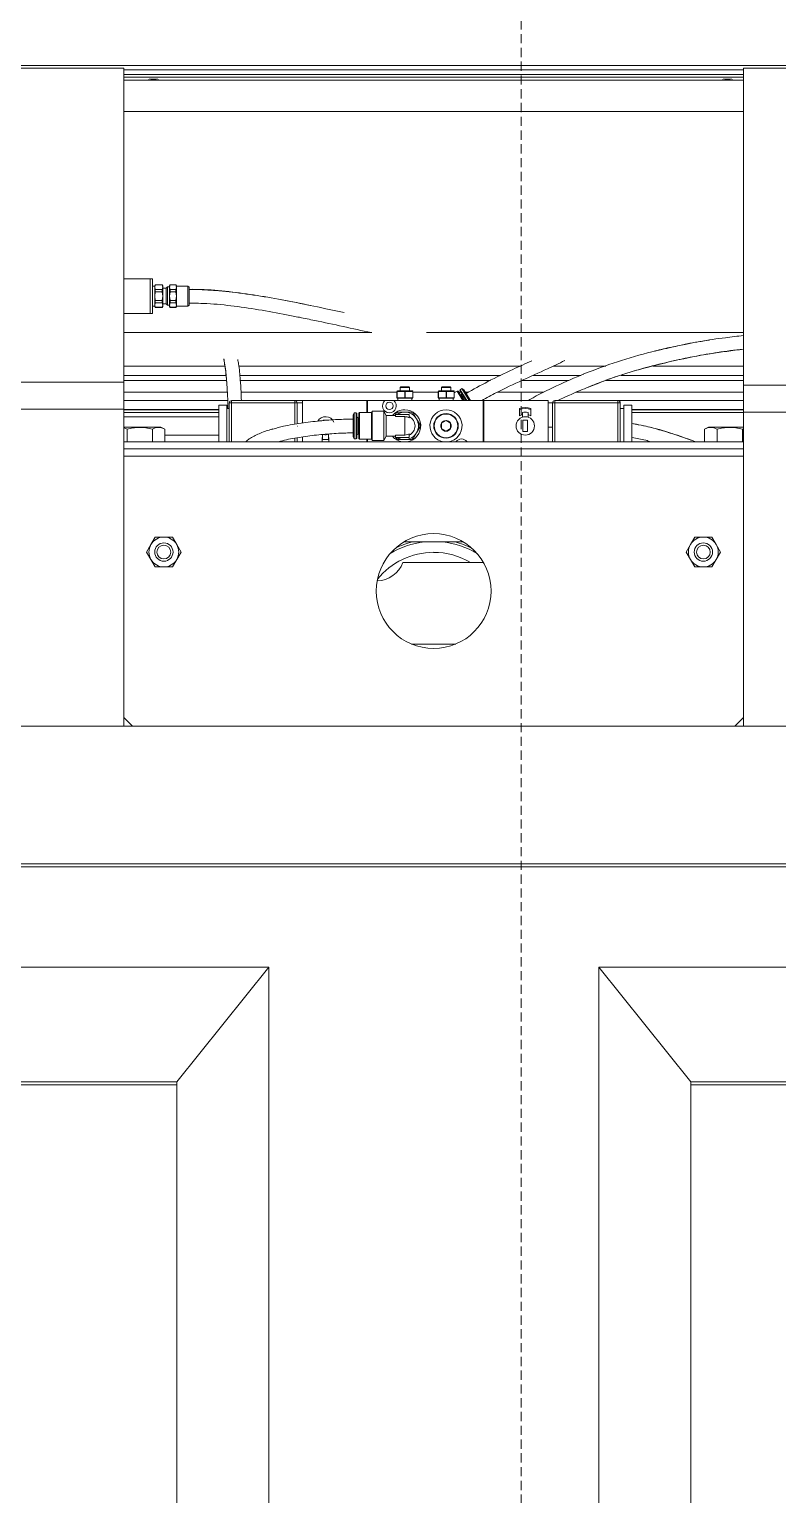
# Model space of a CAD drawing. Header units: millimetres. Extents: x -16985 to -606, y 2122 to 9380.
# Drawn here: x -12510 to -12184, y 6665 to 7303 of the extents above; entities that cross this region are included whole.
import ezdxf

# ---------------------------------------------------------------- set-up
doc = ezdxf.new("R2010")
doc.units = ezdxf.units.MM
for name, pattern in [('K5LT32768', [0]), ('K5LT_DASHED', [6, 4, -2]), ('K5LT_THIN', [0])]:
    doc.linetypes.add(name, pattern=pattern)

msp = doc.modelspace()

# ---------------------------------------------------------------- linework, layer by layer
at = {"color": 7, "linetype": 'K5LT_DASHED', "lineweight": 18}
msp.add_line((-12295.42, 8086.8), (-12295.42, 4065.41), dxfattribs=at)
at = {"color": 7, "linetype": 'K5LT_THIN', "lineweight": 18}
for p, q in [((-13135.55, 7287.19), (-11818.55, 7287.19)), ((-12468.55, 7286.03), (-12518.55, 7286.03)), ((-12468.55, 7286.03), (-12468.55, 7149.25)), ((-12198.55, 7285.26), (-12468.55, 7285.26)), ((-12468.55, 7283.26), (-12198.55, 7283.26)), ((-12468.55, 7282.06), (-12198.55, 7282.06)), ((-12198.55, 7286.02), (-12148.55, 7286.02)), ((-12198.55, 7147.94), (-12198.55, 7286.02)), ((-12457.05, 7194.19), (-12468.55, 7194.19)), ((-12457.05, 7179.19), (-12457.05, 7194.19)), ((-12457.05, 7194.19), (-12456.05, 7194.19)), ((-12456.05, 7194.19), (-12456.05, 7179.19)), ((-12455.95, 7191.09), (-12456.05, 7190.99)), ((-12455.05, 7191.09), (-12455.95, 7191.09)), ((-12455.95, 7182.29), (-12455.95, 7191.09)), ((-12454.82, 7191.59), (-12455.05, 7191.19)), ((-12455.05, 7190.58), (-12454.82, 7191.55)), ((-12455.05, 7191.19), (-12455.05, 7190.58)), ((-12455.05, 7190.58), (-12455.05, 7186.69)), ((-12454.82, 7189.61), (-12455.05, 7190.58)), ((-12455.05, 7186.69), (-12454.82, 7188.63)), ((-12455.05, 7186.69), (-12455.05, 7182.79)), ((-12454.82, 7184.75), (-12455.05, 7186.69)), ((-12451.79, 7191.59), (-12454.82, 7191.59)), ((-12454.82, 7191.59), (-12454.82, 7191.55)), ((-12451.79, 7191.55), (-12454.82, 7191.55)), ((-12454.82, 7189.61), (-12454.82, 7188.63)), ((-12454.82, 7189.61), (-12451.79, 7189.61)), ((-12451.79, 7188.63), (-12454.82, 7188.63)), ((-12451.55, 7191.19), (-12451.79, 7191.59)), ((-12451.79, 7191.55), (-12451.79, 7191.59)), ((-12451.55, 7190.58), (-12451.79, 7191.55)), ((-12451.79, 7189.61), (-12451.55, 7190.58)), ((-12451.79, 7188.63), (-12451.79, 7189.61)), ((-12451.55, 7186.69), (-12451.79, 7188.63)), ((-12451.79, 7184.75), (-12451.55, 7186.69)), ((-12451.55, 7190.58), (-12451.55, 7191.19)), ((-12451.55, 7186.69), (-12451.55, 7190.58)), ((-12450.05, 7190.09), (-12451.55, 7190.09)), ((-12451.55, 7182.79), (-12451.55, 7186.69)), ((-12449.45, 7190.69), (-12450.05, 7190.09)), ((-12450.05, 7186.69), (-12450.05, 7190.09)), ((-12450.05, 7183.29), (-12450.05, 7186.69)), ((-12448.55, 7190.69), (-12449.45, 7190.69)), ((-12449.45, 7190.69), (-12449.45, 7186.69)), ((-12449.45, 7186.69), (-12449.45, 7182.69)), ((-12448.32, 7191.59), (-12448.55, 7191.19)), ((-12448.32, 7191.55), (-12448.55, 7190.58)), ((-12448.55, 7191.19), (-12448.55, 7190.58)), ((-12448.55, 7190.58), (-12448.55, 7186.69)), ((-12448.55, 7190.58), (-12448.32, 7189.61)), ((-12448.32, 7188.63), (-12448.55, 7186.69)), ((-12448.55, 7186.69), (-12448.55, 7182.79)), ((-12448.55, 7186.69), (-12448.32, 7184.75)), ((-12445.79, 7191.59), (-12448.32, 7191.59)), ((-12448.32, 7191.59), (-12448.32, 7191.55)), ((-12445.79, 7191.55), (-12448.32, 7191.55)), ((-12448.32, 7189.61), (-12448.32, 7188.63)), ((-12448.32, 7189.61), (-12445.79, 7189.61)), ((-12445.79, 7188.63), (-12448.32, 7188.63)), ((-12445.55, 7191.19), (-12445.79, 7191.59)), ((-12445.79, 7191.55), (-12445.79, 7191.59)), ((-12445.79, 7191.55), (-12445.55, 7190.58)), ((-12445.55, 7190.58), (-12445.79, 7189.61)), ((-12445.79, 7188.63), (-12445.79, 7189.61)), ((-12445.79, 7188.63), (-12445.55, 7186.69)), ((-12445.55, 7186.69), (-12445.79, 7184.75)), ((-12445.55, 7190.58), (-12445.55, 7191.19)), ((-12440.55, 7191.09), (-12445.55, 7191.09)), ((-12445.55, 7186.69), (-12445.55, 7190.58)), ((-12445.55, 7182.79), (-12445.55, 7186.69)), ((-12440.05, 7190.59), (-12440.55, 7191.09)), ((-12440.55, 7191.09), (-12440.55, 7182.29)), ((-12440.05, 7190.59), (-12440.05, 7186.69)), ((-12440.05, 7189.6), (-12438.36, 7189.58)), ((-12440.05, 7186.69), (-12440.05, 7182.79)), ((-12436.75, 7189.6), (-12438.36, 7189.7)), ((-12468.55, 7179.19), (-12457.05, 7179.19)), ((-12457.05, 7179.19), (-12456.05, 7179.19)), ((-12456.05, 7182.39), (-12455.95, 7182.29)), ((-12455.95, 7182.29), (-12455.05, 7182.29)), ((-12455.05, 7182.79), (-12454.82, 7183.76)), ((-12454.82, 7181.82), (-12455.05, 7182.79)), ((-12455.05, 7182.79), (-12455.05, 7182.19)), ((-12455.05, 7182.19), (-12454.82, 7181.79)), ((-12454.82, 7184.75), (-12451.79, 7184.75)), ((-12454.82, 7184.75), (-12454.82, 7183.76)), ((-12451.79, 7183.76), (-12454.82, 7183.76)), ((-12454.82, 7181.82), (-12451.79, 7181.82)), ((-12454.82, 7181.82), (-12454.82, 7181.79)), ((-12454.82, 7181.79), (-12451.79, 7181.79)), ((-12451.79, 7184.75), (-12451.79, 7183.76)), ((-12451.55, 7182.79), (-12451.79, 7183.76)), ((-12451.79, 7181.82), (-12451.55, 7182.79)), ((-12451.79, 7181.79), (-12451.55, 7182.19)), ((-12451.79, 7181.79), (-12451.79, 7181.82)), ((-12451.55, 7183.29), (-12450.05, 7183.29)), ((-12451.55, 7182.19), (-12451.55, 7182.79)), ((-12450.05, 7183.29), (-12449.45, 7182.69)), ((-12449.45, 7182.69), (-12448.55, 7182.69)), ((-12448.32, 7183.76), (-12448.55, 7182.79)), ((-12448.55, 7182.79), (-12448.32, 7181.82)), ((-12448.55, 7182.79), (-12448.55, 7182.19)), ((-12448.55, 7182.19), (-12448.32, 7181.79)), ((-12448.32, 7183.76), (-12448.32, 7184.75)), ((-12448.32, 7184.75), (-12445.79, 7184.75)), ((-12445.79, 7183.76), (-12448.32, 7183.76)), ((-12448.32, 7181.82), (-12445.79, 7181.82)), ((-12448.32, 7181.82), (-12448.32, 7181.79)), ((-12448.32, 7181.79), (-12445.79, 7181.79)), ((-12445.79, 7183.76), (-12445.79, 7184.75)), ((-12445.79, 7183.76), (-12445.55, 7182.79)), ((-12445.55, 7182.79), (-12445.79, 7181.82)), ((-12445.79, 7181.79), (-12445.55, 7182.19)), ((-12445.79, 7181.79), (-12445.79, 7181.82)), ((-12445.55, 7182.19), (-12445.55, 7182.79)), ((-12445.55, 7182.29), (-12440.55, 7182.29)), ((-12440.55, 7182.29), (-12440.05, 7182.79)), ((-12440.05, 7183.71), (-12438.56, 7183.7)), ((-12438.56, 7183.7), (-12438.19, 7183.69)), ((-12387.19, 7182.6), (-12390.12, 7183.23)), ((-12229.41, 7164.61), (-12229.84, 7164.51)), ((-12227.74, 7164.93), (-12229.41, 7164.61)), ((-12468.55, 7149.25), (-12518.55, 7149.25)), ((-12424.01, 7152.18), (-12468.55, 7152.18)), ((-12468.55, 7149.25), (-12468.55, 7137.49)), ((-12304.35, 7152.18), (-12417.98, 7152.18)), ((-12347.9, 7147.04), (-12348.05, 7146.89)), ((-12347.9, 7147.19), (-12347.9, 7147.04)), ((-12344.2, 7147.19), (-12347.9, 7147.19)), ((-12344.2, 7147.04), (-12344.2, 7147.19)), ((-12344.05, 7146.89), (-12344.2, 7147.04)), ((-12329.9, 7147.04), (-12330.05, 7146.89)), ((-12329.9, 7147.19), (-12329.9, 7147.04)), ((-12326.2, 7147.19), (-12329.9, 7147.19)), ((-12326.2, 7147.04), (-12326.2, 7147.19)), ((-12326.05, 7146.89), (-12326.2, 7147.04)), ((-12269.49, 7152.18), (-12290.25, 7152.18)), ((-12268.18, 7152.76), (-12268.36, 7152.69)), ((-12198.55, 7152.18), (-12251.83, 7152.18)), ((-12198.55, 7147.94), (-12148.55, 7147.94)), ((-12198.55, 7136.18), (-12198.55, 7147.94)), ((-12468.55, 7141.28), (-12423.26, 7141.28)), ((-12421.55, 7141.19), (-12421.55, 7140.19)), ((-12421.55, 7141.19), (-12394.05, 7141.19)), ((-12417.28, 7141.28), (-12349.1, 7141.28)), ((-12394.05, 7140.19), (-12394.05, 7141.19)), ((-12390.65, 7141.19), (-12390.65, 7131.47)), ((-12362.65, 7141.19), (-12390.65, 7141.19)), ((-12362.65, 7141.19), (-12362.65, 7136.04)), ((-12362.65, 7140.94), (-12362.4, 7141.19)), ((-12362.4, 7141.19), (-12362.4, 7136.04)), ((-12362.4, 7141.19), (-12354.73, 7141.19)), ((-12354.73, 7141.19), (-12350.88, 7141.19)), ((-12350.88, 7141.19), (-12311.9, 7141.19)), ((-12349.3, 7145.39), (-12349.55, 7145.32)), ((-12349.48, 7145.19), (-12349.55, 7145.19)), ((-12349.55, 7142.39), (-12349.55, 7145.19)), ((-12349.48, 7142.39), (-12349.55, 7142.39)), ((-12349.55, 7142.25), (-12349.3, 7142.19)), ((-12349.48, 7145.19), (-12346.13, 7145.19)), ((-12349.48, 7145.19), (-12349.48, 7142.39)), ((-12349.48, 7142.39), (-12346.13, 7142.39)), ((-12342.8, 7145.39), (-12349.3, 7145.39)), ((-12349.3, 7142.19), (-12342.8, 7142.19)), ((-12349.1, 7142.19), (-12349.1, 7141.19)), ((-12348.05, 7146.89), (-12348.05, 7145.39)), ((-12344.05, 7146.89), (-12348.05, 7146.89)), ((-12346.13, 7142.39), (-12346.13, 7145.19)), ((-12345.98, 7145.19), (-12346.13, 7145.19)), ((-12345.98, 7142.39), (-12346.13, 7142.39)), ((-12345.98, 7145.19), (-12345.98, 7142.39)), ((-12345.98, 7145.19), (-12342.63, 7145.19)), ((-12345.98, 7142.39), (-12342.63, 7142.39)), ((-12344.05, 7145.39), (-12344.05, 7146.89)), ((-12343, 7141.19), (-12343, 7142.19)), ((-12343, 7141.28), (-12331.1, 7141.28)), ((-12342.55, 7145.32), (-12342.8, 7145.39)), ((-12342.8, 7142.19), (-12342.55, 7142.25)), ((-12342.55, 7145.19), (-12342.63, 7145.19)), ((-12342.63, 7142.39), (-12342.63, 7145.19)), ((-12342.55, 7142.39), (-12342.63, 7142.39)), ((-12342.55, 7145.19), (-12342.55, 7142.39)), ((-12331.3, 7145.39), (-12331.55, 7145.32)), ((-12331.55, 7145.19), (-12331.48, 7145.19)), ((-12331.55, 7142.39), (-12331.55, 7145.19)), ((-12331.55, 7142.39), (-12331.48, 7142.39)), ((-12331.55, 7142.25), (-12331.3, 7142.19)), ((-12328.13, 7145.19), (-12331.48, 7145.19)), ((-12331.48, 7145.19), (-12331.48, 7142.39)), ((-12328.13, 7142.39), (-12331.48, 7142.39)), ((-12324.8, 7145.39), (-12331.3, 7145.39)), ((-12331.3, 7142.19), (-12324.8, 7142.19)), ((-12331.1, 7141.23), (-12331.18, 7141.19)), ((-12331.1, 7142.19), (-12331.1, 7141.19)), ((-12330.05, 7146.89), (-12330.05, 7145.39)), ((-12326.05, 7146.89), (-12330.05, 7146.89)), ((-12328.13, 7142.39), (-12328.13, 7145.19)), ((-12327.98, 7145.19), (-12328.13, 7145.19)), ((-12328.13, 7142.39), (-12327.98, 7142.39)), ((-12327.98, 7145.19), (-12327.98, 7142.39)), ((-12324.63, 7145.19), (-12327.98, 7145.19)), ((-12324.63, 7142.39), (-12327.98, 7142.39)), ((-12326.05, 7145.39), (-12326.05, 7146.89)), ((-12325, 7141.19), (-12325, 7142.19)), ((-12324.55, 7145.32), (-12324.8, 7145.39)), ((-12324.8, 7142.19), (-12324.55, 7142.25)), ((-12324.63, 7145.19), (-12324.55, 7145.19)), ((-12324.63, 7142.39), (-12324.63, 7145.19)), ((-12324.63, 7142.39), (-12324.55, 7142.39)), ((-12323.28, 7145.35), (-12324.55, 7144.58)), ((-12324.55, 7145.19), (-12324.55, 7142.39)), ((-12322.87, 7145.24), (-12323.28, 7145.35)), ((-12323.28, 7145.35), (-12320.78, 7141.19)), ((-12322.87, 7145.24), (-12320.43, 7141.19)), ((-12322, 7145.94), (-12322.07, 7145.67)), ((-12322.07, 7145.67), (-12319.44, 7141.28)), ((-12321.23, 7146.4), (-12322, 7145.94)), ((-12322, 7145.94), (-12319.15, 7141.19)), ((-12321.58, 7143.69), (-12321.84, 7143.53)), ((-12320.36, 7145.92), (-12321.23, 7146.4)), ((-12321.23, 7146.4), (-12318.1, 7141.19)), ((-12320.36, 7145.92), (-12317.51, 7141.19)), ((-12312.42, 7141.28), (-12292.3, 7141.28)), ((-12311.9, 7123.26), (-12311.9, 7141.19)), ((-12311.9, 7141.19), (-12311.65, 7140.94)), ((-12311.65, 7141.19), (-12283.65, 7141.19)), ((-12311.65, 7123.26), (-12311.65, 7141.19)), ((-12283.65, 7123.26), (-12283.65, 7141.19)), ((-12280.75, 7141.19), (-12280.75, 7140.19)), ((-12253.25, 7141.19), (-12280.75, 7141.19)), ((-12279.23, 7141.28), (-12198.55, 7141.28)), ((-12253.25, 7140.19), (-12253.25, 7141.19)), ((-12468.55, 7137.49), (-12518.55, 7137.49)), ((-12468.55, 7137.49), (-12468.55, 6999.44)), ((-12468.55, 7137.28), (-12427.15, 7137.28)), ((-12427.15, 7134.19), (-12468.55, 7134.19)), ((-12423.65, 7139.19), (-12427.15, 7139.19)), ((-12427.15, 7139.19), (-12427.15, 7123.26)), ((-12423.65, 7123.26), (-12423.65, 7139.19)), ((-12422.55, 7137.69), (-12423.65, 7137.69)), ((-12422.55, 7140.19), (-12421.55, 7140.19)), ((-12422.55, 7123.26), (-12422.55, 7140.19)), ((-12421.55, 7140.19), (-12394.05, 7140.19)), ((-12394.05, 7140.19), (-12393.05, 7140.19)), ((-12393.05, 7131.07), (-12393.05, 7140.19)), ((-12390.65, 7140.19), (-12393.05, 7140.19)), ((-12368.15, 7135.89), (-12368.65, 7135.02)), ((-12368.65, 7125.35), (-12368.65, 7135.02)), ((-12367.25, 7135.89), (-12368.15, 7135.89)), ((-12368.15, 7130.19), (-12368.15, 7135.89)), ((-12367.05, 7135.69), (-12367.25, 7135.89)), ((-12367.25, 7124.49), (-12367.25, 7135.89)), ((-12367.05, 7124.69), (-12367.05, 7135.69)), ((-12365.85, 7136.04), (-12366.15, 7135.74)), ((-12366.15, 7124.64), (-12366.15, 7135.74)), ((-12360.65, 7136.04), (-12365.85, 7136.04)), ((-12365.85, 7130.19), (-12365.85, 7136.04)), ((-12360.37, 7136.54), (-12360.65, 7136.04)), ((-12360.65, 7124.34), (-12360.65, 7136.04)), ((-12355.22, 7136.54), (-12360.37, 7136.54)), ((-12360.37, 7130.19), (-12360.37, 7136.54)), ((-12354.15, 7134.69), (-12355.22, 7136.54)), ((-12355.22, 7123.84), (-12355.22, 7136.54)), ((-12350.15, 7134.69), (-12354.15, 7134.69)), ((-12354.15, 7125.69), (-12354.15, 7134.69)), ((-12350.48, 7134.69), (-12349.98, 7135.57)), ((-12344.15, 7135.19), (-12350.15, 7135.19)), ((-12350.15, 7134.22), (-12350.15, 7135.19)), ((-12346.15, 7134.22), (-12350.15, 7134.22)), ((-12348.9, 7136.19), (-12346.15, 7136.19)), ((-12346.15, 7136.19), (-12343.4, 7136.19)), ((-12346.15, 7126.16), (-12346.15, 7134.22)), ((-12344.15, 7133.69), (-12344.15, 7135.19)), ((-12342.33, 7135.57), (-12340.96, 7133.19)), ((-12296.15, 7137.79), (-12296.15, 7137.26)), ((-12296.15, 7137.26), (-12296.15, 7134.52)), ((-12294.9, 7133.99), (-12294.9, 7136.06)), ((-12292.4, 7136.06), (-12292.4, 7133.99)), ((-12291.15, 7137.26), (-12291.15, 7137.79)), ((-12291.15, 7134.52), (-12291.15, 7137.26)), ((-12281.75, 7140.19), (-12283.65, 7140.19)), ((-12280.75, 7140.19), (-12281.75, 7140.19)), ((-12281.75, 7140.19), (-12281.75, 7123.26)), ((-12253.25, 7140.19), (-12280.75, 7140.19)), ((-12252.55, 7140.19), (-12253.25, 7140.19)), ((-12252.25, 7140.19), (-12252.55, 7140.19)), ((-12252.25, 7140.19), (-12252.25, 7123.26)), ((-12250.65, 7137.69), (-12252.25, 7137.69)), ((-12247.15, 7139.19), (-12250.65, 7139.19)), ((-12250.65, 7139.19), (-12250.65, 7130.19)), ((-12247.15, 7130.19), (-12247.15, 7139.19)), ((-12247.15, 7137.28), (-12198.55, 7137.28)), ((-12198.55, 7136.18), (-12148.55, 7136.18)), ((-12198.55, 6999.44), (-12198.55, 7136.18)), ((-12452.3, 7129.69), (-12468.55, 7129.69)), ((-12467.04, 7128.69), (-12467.04, 7123.26)), ((-12456.07, 7128.69), (-12456.07, 7123.26)), ((-12450.58, 7128.69), (-12452.3, 7129.69)), ((-12450.58, 7128.69), (-12450.58, 7123.26)), ((-12403.59, 7128.85), (-12404.12, 7128.68)), ((-12393.05, 7130.05), (-12393.05, 7130.09)), ((-12393.05, 7130.09), (-12392.85, 7130.09)), ((-12379.65, 7132.69), (-12381.65, 7132.69)), ((-12381.65, 7132.69), (-12381.65, 7132.48)), ((-12368.15, 7124.49), (-12368.15, 7130.19)), ((-12366.15, 7133.74), (-12366.45, 7133.74)), ((-12365.85, 7124.34), (-12365.85, 7130.19)), ((-12360.37, 7123.84), (-12360.37, 7130.19)), ((-12340.96, 7133.19), (-12339.58, 7130.81)), ((-12339.58, 7129.57), (-12340.96, 7127.19)), ((-12328.15, 7132.5), (-12330.15, 7131.34)), ((-12330.15, 7131.34), (-12330.15, 7129.03)), ((-12330.15, 7129.03), (-12328.15, 7127.88)), ((-12326.15, 7131.34), (-12328.15, 7132.5)), ((-12328.15, 7127.88), (-12326.15, 7129.03)), ((-12326.15, 7129.03), (-12326.15, 7131.34)), ((-12294.65, 7127.69), (-12294.65, 7132.69)), ((-12294.65, 7132.69), (-12292.65, 7132.69)), ((-12292.65, 7132.69), (-12292.65, 7127.69)), ((-12283.65, 7129.58), (-12281.75, 7129.58)), ((-12250.65, 7130.19), (-12250.65, 7123.26)), ((-12247.15, 7123.26), (-12247.15, 7130.19)), ((-12213.8, 7129.69), (-12215.52, 7128.69)), ((-12215.52, 7123.26), (-12215.52, 7128.69)), ((-12198.55, 7129.69), (-12213.8, 7129.69)), ((-12210.04, 7128.69), (-12210.04, 7123.26)), ((-12198.55, 7128.93), (-12199.07, 7128.69)), ((-12199.07, 7128.69), (-12199.07, 7123.26)), ((-12468.55, 7123.26), (-12198.55, 7123.26)), ((-12468.55, 7123.26), (-12468.55, 7120.26)), ((-12450.58, 7126.19), (-12427.15, 7126.19)), ((-12393.05, 7123.26), (-12393.05, 7124.97)), ((-12390.65, 7125.41), (-12390.65, 7123.26)), ((-12382.06, 7125.19), (-12381.9, 7125.19)), ((-12382.06, 7125.19), (-12382.06, 7123.26)), ((-12381.9, 7126.39), (-12381.9, 7124.32)), ((-12379.4, 7124.32), (-12379.4, 7126.39)), ((-12379.25, 7125.19), (-12379.4, 7125.19)), ((-12379.25, 7123.26), (-12379.25, 7125.19)), ((-12368.65, 7125.35), (-12368.15, 7124.49)), ((-12368.15, 7124.49), (-12367.25, 7124.49)), ((-12367.25, 7124.49), (-12367.05, 7124.69)), ((-12366.45, 7126.64), (-12366.15, 7126.64)), ((-12366.15, 7124.64), (-12365.85, 7124.34)), ((-12365.85, 7124.34), (-12360.65, 7124.34)), ((-12362.65, 7124.34), (-12362.65, 7123.26)), ((-12362.4, 7124.34), (-12362.4, 7123.26)), ((-12360.65, 7124.34), (-12360.37, 7123.84)), ((-12360.37, 7123.84), (-12355.22, 7123.84)), ((-12355.22, 7123.84), (-12354.15, 7125.69)), ((-12354.15, 7125.69), (-12350.15, 7125.69)), ((-12349.98, 7124.81), (-12350.48, 7125.69)), ((-12350.15, 7126.16), (-12346.15, 7126.16)), ((-12350.15, 7126.16), (-12350.15, 7125.19)), ((-12350.15, 7125.19), (-12344.15, 7125.19)), ((-12346.15, 7124.19), (-12348.9, 7124.19)), ((-12343.4, 7124.19), (-12346.15, 7124.19)), ((-12344.15, 7125.19), (-12344.15, 7126.69)), ((-12340.96, 7127.19), (-12342.33, 7124.81)), ((-12292.65, 7127.69), (-12294.65, 7127.69)), ((-12198.55, 7123.26), (-12198.55, 7120.26)), ((-12468.55, 7120.26), (-12198.55, 7120.26)), ((-12468.55, 7116.96), (-12198.55, 7116.96)), ((-12458.56, 7075.26), (-12456.68, 7078.51)), ((-12456.68, 7078.51), (-12454.81, 7081.76)), ((-12451.05, 7081.76), (-12454.81, 7081.76)), ((-12447.3, 7081.76), (-12451.05, 7081.76)), ((-12445.43, 7078.51), (-12447.3, 7081.76)), ((-12443.55, 7075.26), (-12445.43, 7078.51)), ((-12346.43, 7079.69), (-12320.68, 7079.69)), ((-12223.56, 7075.26), (-12221.68, 7078.51)), ((-12221.68, 7078.51), (-12219.81, 7081.76)), ((-12216.05, 7081.76), (-12219.81, 7081.76)), ((-12212.3, 7081.76), (-12216.05, 7081.76)), ((-12210.43, 7078.51), (-12212.3, 7081.76)), ((-12208.55, 7075.26), (-12210.43, 7078.51)), ((-12458.56, 7075.26), (-12456.68, 7072.01)), ((-12456.68, 7072.01), (-12454.81, 7068.76)), ((-12447.3, 7068.76), (-12445.43, 7072.01)), ((-12445.43, 7072.01), (-12443.55, 7075.26)), ((-12311.87, 7070.69), (-12346.89, 7070.69)), ((-12223.56, 7075.26), (-12221.68, 7072.01)), ((-12221.68, 7072.01), (-12219.81, 7068.76)), ((-12212.3, 7068.76), (-12210.43, 7072.01)), ((-12210.43, 7072.01), (-12208.55, 7075.26)), ((-12454.81, 7068.76), (-12451.05, 7068.76)), ((-12451.05, 7068.76), (-12447.3, 7068.76)), ((-12219.81, 7068.76), (-12216.05, 7068.76)), ((-12216.05, 7068.76), (-12212.3, 7068.76)), ((-12468.55, 7003.26), (-12464.74, 6999.44)), ((-12202.37, 6999.44), (-12198.55, 7003.26)), ((-11818.45, 6999.44), (-13033.55, 6999.44)), ((-11633.55, 6939.5), (-13033.55, 6939.5)), ((-11673.55, 6938.19), (-12993.55, 6938.19)), ((-12948.37, 6894.5), (-12405.37, 6894.5)), ((-12445.36, 6844.55), (-12405.37, 6894.5)), ((-12405.25, 6077.5), (-12405.37, 6894.5)), ((-12261.56, 6894.5), (-12221.56, 6844.54)), ((-12261.56, 6894.5), (-12261.56, 6893.18)), ((-11718.56, 6894.5), (-12261.56, 6894.5)), ((-12261.56, 6077.5), (-12261.56, 6894.5)), ((-12261.56, 6076.18), (-12261.56, 6893.18)), ((-12908.36, 6844.55), (-12445.36, 6844.55)), ((-12600.02, 6843.23), (-12445.46, 6843.23)), ((-12445.36, 6844.55), (-12445.46, 6843.23)), ((-12445.35, 6076.19), (-12445.46, 6843.23)), ((-12445.25, 6077.5), (-12445.36, 6844.55)), ((-11758.56, 6844.54), (-12221.56, 6844.54)), ((-12221.56, 6077.5), (-12221.56, 6844.54)), ((-12073, 6843.23), (-12221.56, 6843.23))]:
    msp.add_line(p, q, dxfattribs=at)
at = {"color": 8, "linetype": 'K5LT32768', "lineweight": 15, "true_color": 0x808080}
for p, q in [((-12468.55, 7280.71), (-12198.55, 7280.71)), ((-12468.55, 7267.16), (-12198.55, 7267.16)), ((-12438.36, 7189.58), (-12436.75, 7189.56)), ((-12438.19, 7183.58), (-12440.05, 7183.61)), ((-12468.55, 7170.85), (-12360.39, 7170.85)), ((-12336.69, 7170.85), (-12198.55, 7170.85)), ((-12468.55, 7156.25), (-12424.45, 7156.25)), ((-12418.41, 7156.25), (-12295.77, 7156.25)), ((-12281.41, 7156.25), (-12258.57, 7156.25)), ((-12238.01, 7156.25), (-12198.55, 7156.25)), ((-12228.43, 7158.67), (-12228.65, 7158.63)), ((-12423.77, 7150.01), (-12468.55, 7150.01)), ((-12308.84, 7150.01), (-12417.79, 7150.01)), ((-12274.48, 7150.01), (-12295.01, 7150.01)), ((-12198.55, 7150.01), (-12258.54, 7150.01)), ((-12468.55, 7144.81), (-12423.38, 7144.81)), ((-12417.4, 7144.81), (-12349.55, 7144.81)), ((-12342.55, 7144.81), (-12331.55, 7144.81)), ((-12324.55, 7144.81), (-12324.18, 7144.81)), ((-12322.61, 7144.81), (-12321.56, 7144.81)), ((-12320.08, 7141.19), (-12321.58, 7143.69)), ((-12319.69, 7144.81), (-12318.49, 7144.81)), ((-12305.87, 7144.81), (-12285.49, 7144.81)), ((-12271.53, 7144.81), (-12198.55, 7144.81)), ((-12468.55, 7137.11), (-12427.15, 7137.11)), ((-12427.15, 7136.07), (-12468.55, 7136.07)), ((-12421.55, 7140.19), (-12421.55, 7123.26)), ((-12394.05, 7130.89), (-12394.05, 7140.19)), ((-12280.75, 7140.19), (-12280.75, 7123.26)), ((-12253.25, 7123.26), (-12253.25, 7140.19)), ((-12247.15, 7137.11), (-12198.55, 7137.11)), ((-12198.55, 7136.07), (-12247.15, 7136.07)), ((-12366.45, 7133.74), (-12366.45, 7130.12)), ((-12366.45, 7130.12), (-12366.45, 7126.64)), ((-12394.05, 7123.26), (-12394.05, 7124.79)), ((-12343.18, 7035.19), (-12323.93, 7035.19))]:
    msp.add_line(p, q, dxfattribs=at)
at = {"color": 7, "linetype": 'K5LT_THIN', "const_width": 0.18}
for points in [[(-12455.55, 7281.28), (-12456.36, 7281.27), (-12457.04, 7281.25), (-12457.49, 7281.23), (-12457.65, 7281.19), (-12457.49, 7281.15), (-12457.04, 7281.12), (-12456.36, 7281.11), (-12455.55, 7281.1), (-12454.75, 7281.11), (-12454.07, 7281.12), (-12453.61, 7281.15), (-12453.45, 7281.19), (-12453.61, 7281.23), (-12454.07, 7281.25), (-12454.75, 7281.27)], [(-12205.55, 7281.28), (-12206.36, 7281.27), (-12207.04, 7281.25), (-12207.49, 7281.23), (-12207.65, 7281.19), (-12207.49, 7281.15), (-12207.04, 7281.12), (-12206.36, 7281.11), (-12205.55, 7281.1), (-12204.75, 7281.11), (-12204.07, 7281.12), (-12203.61, 7281.15), (-12203.45, 7281.19), (-12203.61, 7281.23), (-12204.07, 7281.25), (-12204.75, 7281.27)]]:
    msp.add_lwpolyline(points, close=True, dxfattribs=at)
for points in [[(-12380.65, 7126.19), (-12381.83, 7126.36), (-12381.9, 7126.39)], [(-12378.89, 7126.6), (-12379.48, 7126.36), (-12380.65, 7126.19)]]:
    msp.add_lwpolyline(points, dxfattribs=at)
at = {"color": 7, "linetype": 'K5LT_THIN', "lineweight": 18}
for centre, radius in [((-12352.8, 7138.89), 1.6), ((-12328.15, 7130.19), 5.35), ((-12328.15, 7130.19), 5.15), ((-12293.65, 7130.19), 4), ((-12333.55, 7058.26), 25), ((-12451.05, 7075.26), 4), ((-12451.05, 7075.26), 3), ((-12216.05, 7075.26), 4), ((-12216.05, 7075.26), 3)]:
    msp.add_circle(centre, radius, dxfattribs=at)
for centre, radius, start, end in [((-12421.55, 7140.19), 1, 135, 180), ((-12421.55, 7140.19), 1, 90, 135), ((-12394.05, 7140.19), 1, 45, 90), ((-12394.05, 7140.19), 1, 0, 45), ((-12352.8, 7138.89), 3, 129.94451, 50.05549), ((-12321.89, 7144.2), 0.6, 301, 31), ((-12280.75, 7140.19), 1, 135, 180), ((-12280.75, 7140.19), 1, 90, 135), ((-12253.25, 7140.19), 1, 0, 90), ((-12380.65, 7130.19), 4, 24.54935, 147.96276), ((-12366.45, 7134.34), 0.6, 180, 270), ((-12346.15, 7130.19), 7, 90, 139.50178), ((-12346.15, 7130.19), 6.6, 114.61998, 125.38002), ((-12346.15, 7130.19), 6, 90, 123.55731), ((-12346.15, 7130.19), 7, 278.19186, 90), ((-12346.15, 7130.19), 6, 30, 90), ((-12346.15, 7130.19), 4.5, 0, 63.6122), ((-12346.15, 7130.19), 6.6, 54.61998, 65.38002), ((-12328.15, 7130.19), 7, 90, 261.80814), ((-12328.15, 7130.19), 7, 278.19186, 90), ((-12293.65, 7130.19), 8, 71.79004, 108.20996), ((-12293.65, 7130.19), 7.5, 70.52878, 109.47122), ((-12293.65, 7130.19), 5, 104.47751, 120), ((-12293.65, 7130.19), 6, 77.9753, 102.0247), ((-12293.65, 7130.19), 5, 60, 75.52249), ((-12346.15, 7130.19), 4.5, 296.3878, 0), ((-12346.15, 7130.19), 6, 330, 30), ((-12346.15, 7130.19), 6.6, 354.61998, 5.38002), ((-12328.15, 7130.19), 2.31, 150, 210), ((-12328.15, 7130.19), 2.31, 90, 150), ((-12328.15, 7130.19), 2.31, 210, 270), ((-12328.15, 7130.19), 2.31, 30, 90), ((-12328.15, 7130.19), 2.31, 270, 330), ((-12328.15, 7130.19), 2.31, 330, 30), ((-12380.65, 7130.19), 6, 257.9753, 282.0247), ((-12366.45, 7126.04), 0.6, 90, 180), ((-12346.15, 7130.19), 7, 220.49822, 261.80814), ((-12346.15, 7130.19), 6.6, 234.61998, 245.38002), ((-12346.15, 7130.19), 6, 236.44269, 270), ((-12346.15, 7130.19), 6, 270, 330), ((-12346.15, 7130.19), 6.6, 294.61998, 305.38002), ((-12321.4, 7121.49), 3, 36.19072, 143.80928), ((-12451.05, 7075.26), 6.5, 150, 210), ((-12451.05, 7075.26), 6.5, 90, 150), ((-12451.05, 7075.26), 6.5, 30, 90), ((-12451.05, 7075.26), 6.5, 330, 30), ((-12333.56, 7043.6), 36.3, 96.3283, 121.44196), ((-12333.55, 7043.6), 36.3, 58.55819, 83.67154), ((-12216.05, 7075.26), 6.5, 150, 210), ((-12216.05, 7075.26), 6.5, 90, 150), ((-12216.05, 7075.26), 6.5, 30, 90), ((-12216.05, 7075.26), 6.5, 330, 30), ((-12451.05, 7075.26), 6.5, 210, 270), ((-12451.05, 7075.26), 6.5, 270, 330), ((-12358.55, 7075.19), 12.5, 271.81775, 338.93335), ((-12216.05, 7075.26), 6.5, 210, 270), ((-12216.05, 7075.26), 6.5, 270, 330)]:
    msp.add_arc(centre, radius, start, end, dxfattribs=at)
at = {"color": 8, "linetype": 'K5LT32768', "lineweight": 15, "true_color": 0x808080}
for centre, radius, start, end in [((-12333.56, 7043.57), 37.29, 104.43638, 116.36411), ((-12333.55, 7043.57), 37.29, 63.63589, 75.56362), ((-12333.56, 7043.76), 31.37, 89.99502, 141.25943), ((-12333.55, 7043.75), 31.37, 59.17168, 90.00134)]:
    msp.add_arc(centre, radius, start, end, dxfattribs=at)
at = {"color": 7, "linetype": 'K5LT_THIN', "lineweight": 18}
for points, knots in [([(-12390.12, 7183.23), (-12394.31, 7184.06), (-12402.59, 7185.7), (-12414.91, 7187.65), (-12426.28, 7189.1), (-12433.52, 7189.45), (-12436.75, 7189.6)], [0, 0, 0, 0, 0.272807, 0.539379, 0.794646, 1, 1, 1, 1]), ([(-12436.75, 7189.56), (-12435.66, 7189.55), (-12430.47, 7189.51), (-12421.17, 7188.52), (-12408.85, 7186.82), (-12396.52, 7184.55), (-12384.41, 7182.05), (-12376.42, 7180.33), (-12372.53, 7179.5)], [0, 0, 0, 0, 0.050019, 0.23865, 0.429644, 0.622513, 0.816407, 1, 1, 1, 1]), ([(-12360.57, 7170.85), (-12360.6, 7170.86), (-12364.75, 7171.65), (-12372.98, 7173.46), (-12383.41, 7175.73), (-12391.63, 7177.38), (-12399.76, 7179.07), (-12409.71, 7180.86), (-12421.77, 7182.55), (-12431.26, 7183.54), (-12436.72, 7183.57), (-12438.19, 7183.58)], [0, 0, 0, 0, 0.001176, 0.161339, 0.32152, 0.408047, 0.480731, 0.638036, 0.792646, 0.944059, 1, 1, 1, 1]), ([(-12198.55, 7169.53), (-12201.19, 7169.23), (-12207.56, 7168.52), (-12217.31, 7167.05), (-12224.36, 7165.62), (-12227.74, 7164.93)], [0, 0, 0, 0, 0.269149, 0.650289, 1, 1, 1, 1]), ([(-12292.46, 7141.19), (-12292.19, 7141.34), (-12288.19, 7143.73), (-12280.06, 7147.66), (-12267.38, 7153.27), (-12253.52, 7158.22), (-12240.73, 7162.05), (-12232.73, 7163.77), (-12229.82, 7164.4)], [0, 0, 0, 0, 0.013795, 0.208325, 0.403268, 0.63412, 0.866705, 1, 1, 1, 1]), ([(-12229.84, 7164.51), (-12232.26, 7163.98), (-12234.73, 7163.43), (-12237.17, 7162.75), (-12237.23, 7162.73)], [0, 0, 0, 0, 0.976895, 1, 1, 1, 1]), ([(-12198.55, 7163.55), (-12203.42, 7162.97), (-12213.45, 7161.76), (-12223.34, 7159.72), (-12228.43, 7158.67)], [0, 0, 0, 0, 0.485578, 1, 1, 1, 1]), ([(-12228.28, 7158.71), (-12225.43, 7159.32), (-12219.32, 7160.62), (-12209.44, 7162.24), (-12202.38, 7163.29), (-12198.59, 7163.63), (-12198.55, 7163.64)], [0, 0, 0, 0, 0.29039, 0.622073, 0.99612, 1, 1, 1, 1]), ([(-12424.92, 7159.05), (-12424.76, 7158.17), (-12424.17, 7154.88), (-12423.79, 7151.15), (-12423.63, 7148.32), (-12423.61, 7147.92)], [0, 0, 0, 0, 0.239135, 0.893284, 1, 1, 1, 1]), ([(-12417.76, 7150.21), (-12417.95, 7152.55), (-12418.19, 7155.51), (-12418.73, 7158.44), (-12418.84, 7159.06)], [0, 0, 0, 0, 0.789615, 1, 1, 1, 1]), ([(-12319.39, 7144.31), (-12316.25, 7146.07), (-12309.59, 7149.81), (-12299.92, 7154.38), (-12293.48, 7157.31), (-12290.72, 7158.57)], [0, 0, 0, 0, 0.337115, 0.715553, 1, 1, 1, 1]), ([(-12276.39, 7158.61), (-12278.92, 7157.42), (-12285.07, 7154.51), (-12295.07, 7150.01), (-12304.7, 7145.55), (-12310.47, 7142.36), (-12312.6, 7141.19)], [0, 0, 0, 0, 0.208719, 0.507829, 0.818667, 1, 1, 1, 1]), ([(-12228.65, 7158.63), (-12233.71, 7157.41), (-12243.78, 7154.97), (-12256.26, 7151.03), (-12264.75, 7147.55), (-12271.84, 7144.86), (-12276.23, 7142.74), (-12279.44, 7141.19)], [0, 0, 0, 0, 0.29022, 0.577417, 0.728223, 0.801387, 1, 1, 1, 1]), ([(-12266.08, 7147.14), (-12265.26, 7147.47), (-12263.32, 7148.25), (-12259.92, 7149.57), (-12255.62, 7151.13), (-12248.82, 7153.39), (-12239.64, 7156.08), (-12232.11, 7157.83), (-12228.28, 7158.71)], [0, 0, 0, 0, 0.06741, 0.159276, 0.275909, 0.414194, 0.702325, 1, 1, 1, 1]), ([(-12423.14, 7137.69), (-12423.14, 7137.71), (-12423.14, 7140.03), (-12423.26, 7143.46), (-12423.52, 7146.86), (-12423.6, 7147.94)], [0, 0, 0, 0, 0.006155, 0.68396, 1, 1, 1, 1]), ([(-12417.8, 7150.17), (-12417.65, 7148.43), (-12417.39, 7145.46), (-12417.31, 7142.5), (-12417.28, 7141.28)], [0, 0, 0, 0, 0.586231, 1, 1, 1, 1]), ([(-12344.15, 7133.69), (-12344.57, 7133.88), (-12345.21, 7134.17), (-12345.91, 7134.21), (-12346.15, 7134.22)], [0, 0, 0, 0, 0.649087, 1, 1, 1, 1]), ([(-12467.04, 7128.69), (-12467.51, 7128.98), (-12468.01, 7129.28), (-12468.53, 7129.35), (-12468.55, 7129.35)], [0, 0, 0, 0, 0.949211, 1, 1, 1, 1]), ([(-12456.07, 7128.69), (-12457.02, 7128.94), (-12458.95, 7129.43), (-12461.8, 7129.62), (-12464.52, 7129.35), (-12466.2, 7128.91), (-12467.04, 7128.69)], [0, 0, 0, 0, 0.264614, 0.534966, 0.765352, 1, 1, 1, 1]), ([(-12450.58, 7128.69), (-12451.06, 7128.94), (-12452.02, 7129.43), (-12453.45, 7129.62), (-12454.81, 7129.35), (-12455.65, 7128.91), (-12456.07, 7128.69)], [0, 0, 0, 0, 0.264614, 0.534966, 0.765352, 1, 1, 1, 1]), ([(-12368.65, 7133.18), (-12370.88, 7133.12), (-12375.73, 7132.99), (-12383.26, 7132.42), (-12391.15, 7131.46), (-12397.98, 7130.34), (-12402.36, 7129.12), (-12405.96, 7128.23), (-12409.43, 7126.89), (-12413.16, 7125.18), (-12414.9, 7123.7), (-12415.41, 7123.26)], [0, 0, 0, 0, 0.137811, 0.300441, 0.467052, 0.629499, 0.72796, 0.748819, 0.858637, 0.958156, 1, 1, 1, 1]), ([(-12219.56, 7123.26), (-12220.45, 7123.6), (-12223.53, 7124.79), (-12228.81, 7126.58), (-12235.34, 7128.55), (-12241.42, 7130.19), (-12245.37, 7130.88), (-12247.15, 7131.19)], [0, 0, 0, 0, 0.099534, 0.343545, 0.581039, 0.811539, 1, 1, 1, 1]), ([(-12210.04, 7128.69), (-12210.52, 7128.94), (-12211.48, 7129.43), (-12212.9, 7129.62), (-12214.27, 7129.35), (-12215.1, 7128.91), (-12215.52, 7128.69)], [0, 0, 0, 0, 0.264614, 0.534966, 0.765352, 1, 1, 1, 1]), ([(-12199.07, 7128.69), (-12200.02, 7128.94), (-12201.95, 7129.43), (-12204.8, 7129.62), (-12207.52, 7129.35), (-12209.2, 7128.91), (-12210.04, 7128.69)], [0, 0, 0, 0, 0.264614, 0.534966, 0.765352, 1, 1, 1, 1]), ([(-12401.11, 7123.26), (-12399.97, 7123.56), (-12396.42, 7124.51), (-12390.24, 7125.53), (-12382.67, 7126.44), (-12375.44, 7126.99), (-12370.77, 7127.12), (-12368.65, 7127.17)], [0, 0, 0, 0, 0.108318, 0.336001, 0.573102, 0.805955, 1, 1, 1, 1]), ([(-12346.15, 7126.16), (-12345.7, 7126.2), (-12345, 7126.26), (-12344.37, 7126.57), (-12344.15, 7126.69)], [0, 0, 0, 0, 0.649087, 1, 1, 1, 1]), ([(-12247.15, 7125.16), (-12245.15, 7124.8), (-12242.36, 7124.3), (-12239.64, 7123.49), (-12238.88, 7123.26)], [0, 0, 0, 0, 0.719036, 1, 1, 1, 1])]:
    msp.add_open_spline(points, degree=3, knots=knots, dxfattribs=at)
at = {"color": 8, "linetype": 'K5LT32768', "lineweight": 15, "true_color": 0x808080}
for points, knots in [([(-12229.82, 7164.4), (-12227.62, 7164.93), (-12222.19, 7166.22), (-12216.67, 7167.04), (-12213.39, 7167.53)], [0, 0, 0, 0, 0.406405, 1, 1, 1, 1]), ([(-12423.6, 7147.94), (-12423.69, 7149.18), (-12423.93, 7152.69), (-12424.34, 7156.54), (-12424.84, 7159.11), (-12424.91, 7159.45)], [0, 0, 0, 0, 0.321932, 0.910679, 1, 1, 1, 1]), ([(-12219.44, 7123.26), (-12222.43, 7124.36), (-12228.92, 7126.76), (-12238.17, 7129.51), (-12244.48, 7130.76), (-12247.15, 7131.29)], [0, 0, 0, 0, 0.331177, 0.717328, 1, 1, 1, 1])]:
    msp.add_open_spline(points, degree=3, knots=knots, dxfattribs=at)

doc.saveas('drawing.dxf')
